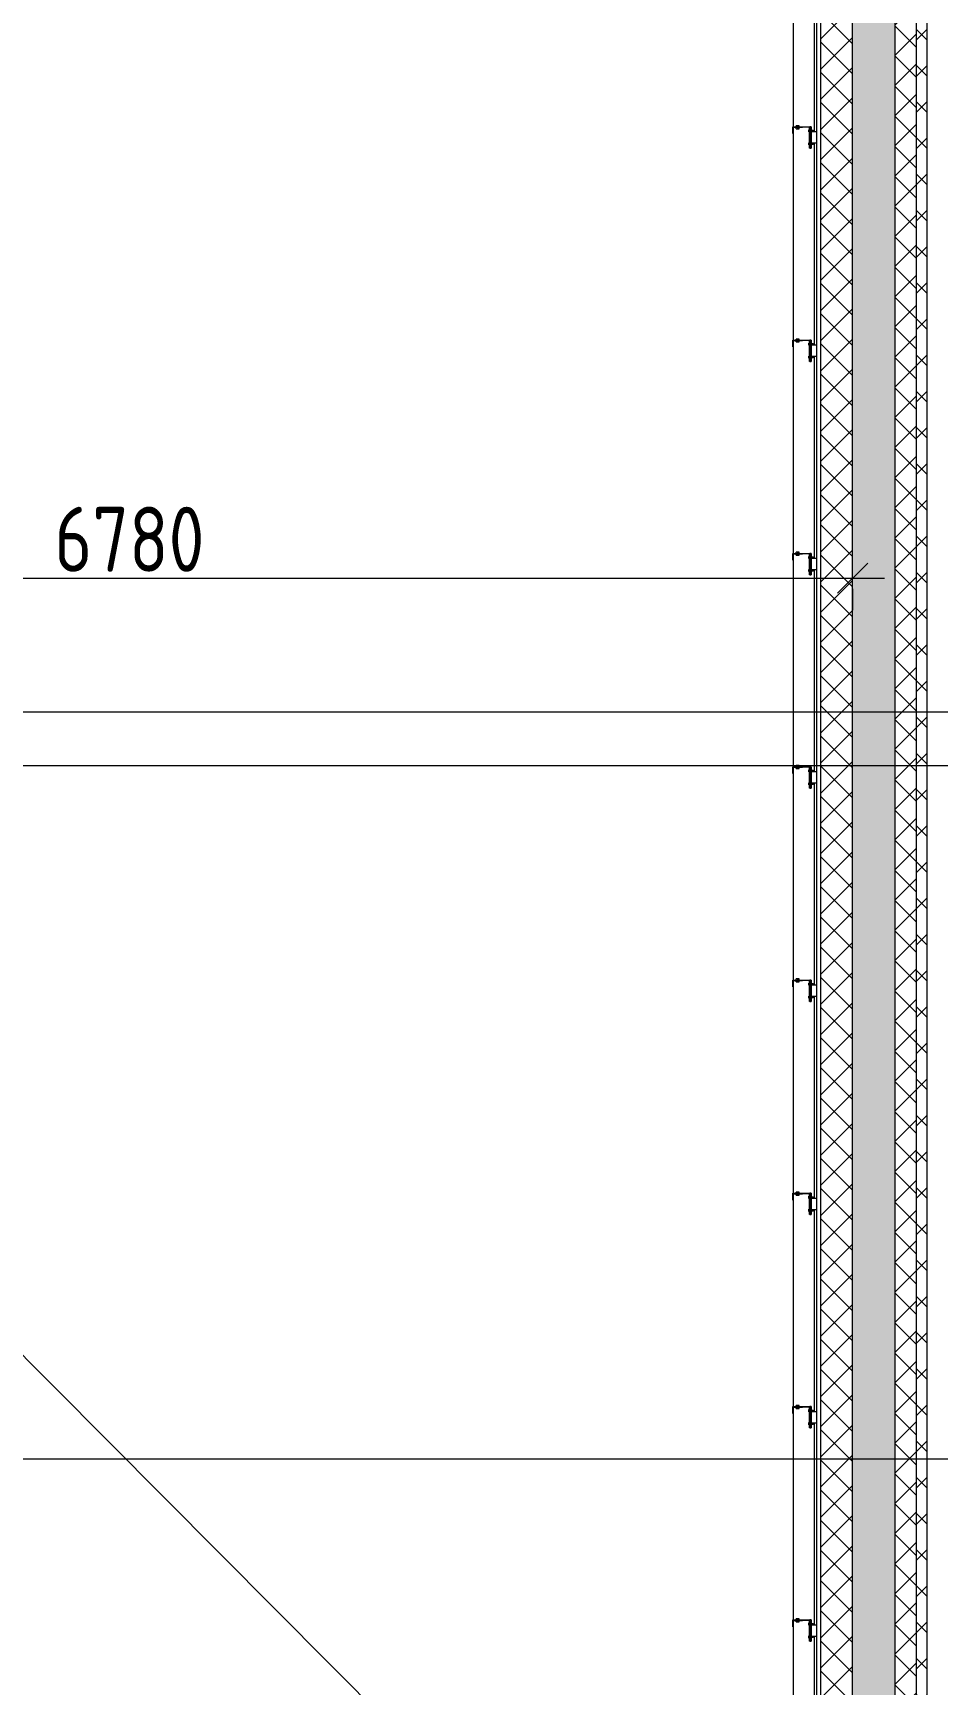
# Model space of a CAD drawing. Header units: millimetres. Extents: x -592259 to 288321, y -552984 to 293768.
# Drawn here: x 172575 to 176817, y -512516 to -504771 of the extents above; entities that cross this region are included whole.
import ezdxf

# ---------------------------------------------------------------- set-up
doc = ezdxf.new("R2010")
doc.units = ezdxf.units.MM
doc.linetypes.add('ADSK_Линия сетки', pattern=[2500, 2000, -250, 0, -250])
doc.layers.get('Defpoints').update_dxf_attribs({"color": 250})
for name, color, linetype, lineweight in [('Крыша', 7, 'Continuous', 5), ('Ограждение', 7, 'Continuous', 5), ('Оси', 250, 'Continuous', 9), ('Размеры', 7, 'Continuous', 9), ('Стены внутренние', 7, 'Continuous', 9), ('Стены наружные', 7, 'Continuous', 9), ('Стены перегородки', 7, 'Continuous', 13), ('Стены штриховка', 250, 'Continuous', 9)]:
    doc.layers.add(name, color=color, linetype=linetype, lineweight=lineweight)
doc.styles.add('GOST Common_2', font='', dxfattribs={"width": 0.8, "height": 350})
doc.styles.add('А3', font='ГОСТ тип А.ttf')
doc.styles.get('GOST Common_2').set_extended_font_data('GOST Common')
doc.dimstyles.new('ADSK_Основной_2_мм_1', dxfattribs={"dimscale": 304.8, "dimtxt": 201.142999, "dimasz": 0.463911, "dimexe": 0.492126, "dimexo": 0.492126, "dimgap": 0.098425, "dimtad": 1, "dimdec": 0, "dimdsep": 46, "dimtxsty": 'GOST Common_2', "dimblk1": 'OBLIQUE', "dimblk2": 'OBLIQUE', "dimsah": 1, "dimcen": 0.09, "dimdle": 0.492126, "dimazin": 0, "dimtfac": 1, "dimtdec": 4, "dimtix": 1, "dimtmove": 0, "dimatfit": 3, "dimfxl": 1, "dimtvp": 1, "dimtolj": 1, "dimtzin": 0, "dimlwd": 9, "dimlwe": 9, "dimarcsym": 2})
pattern_1 = [(45, (23667.23, -543980.64), (-70.71068, 70.71068), []), (135, (23667.23, -543980.64), (-70.71068, -70.71068), [])]

# ---------------------------------------------------------------- blocks, each defined once
blk = doc.blocks.new('Ограждение - Н_800-V10-АР3_Кладочный план кровли _17_930 С2-3')
at = {"layer": 'Ограждение'}
for p, q in [((-2, 85), (-5, 85)), ((-2, 85), (-5, 85)), ((-5, 75), (-5, 85)), ((-5, 85), (-5, 75)), ((-5, 75), (-5, 85)), ((-5, 85), (-5, 75)), ((0, 100), (-2, 100)), ((-2, 100), (-2, 2)), ((0, 0), (0, 100)), ((15, 83), (0, 83)), ((15, 83), (5, 83)), ((15, 82.6), (15, 83)), ((15, 83), (15, 77)), ((15, 82.6), (15, 83)), ((15, 83), (15, 82.6)), ((-78, 32), (-80, 32)), ((-80, 32), (-80, 2)), ((-80, 2), (-35, 2)), ((-80, 2), (-80, 0)), ((-78, 4), (-78, 32)), ((-35, 4), (-78, 4)), ((-64.5, 9), (-57.5, 9)), ((-64.5, 9), (-64.5, 4)), ((-57.5, 9), (-50.5, 9)), ((-57.5, 9), (-57.5, 4)), ((-50.5, 9), (-50.5, 4)), ((-35, 2), (-35, 4)), ((-2, 2), (-35, 2)), ((-5, 75), (-2, 75)), ((-5, 75), (-2, 75)), ((-2, 24), (-5, 24)), ((-2, 24), (-5, 24)), ((-5, 14), (-5, 24)), ((-5, 24), (-5, 14)), ((-5, 14), (-5, 24)), ((-5, 24), (-5, 14)), ((-5, 14), (-2, 14)), ((-5, 14), (-2, 14)), ((0, 77), (15, 77)), ((15, 22), (0, 22)), ((0, 16), (15, 16)), ((5, 77), (15, 77)), ((15, 22), (5, 22)), ((5, 16), (15, 16)), ((15, 77), (15, 77.4)), ((15, 77), (15, 77.4)), ((15, 77.4), (15, 77)), ((15, 21.6), (15, 22)), ((15, 22), (15, 16)), ((15, 21.6), (15, 22)), ((15, 22), (15, 21.6)), ((15, 16), (15, 16.4)), ((15, 16), (15, 16.4)), ((15, 16.4), (15, 16)), ((-80, 0), (0, 0)), ((-64.5, 0), (-64.5, -5)), ((-57.5, -5), (-64.5, -5)), ((-57.5, 0), (-57.5, -5)), ((-50.5, -5), (-57.5, -5)), ((-50.5, 0), (-50.5, -5))]:
    blk.add_line(p, q, dxfattribs=at)
blk = doc.blocks.new('Ограждение - Ограждение-36047490-АР3_Кладочный план кровли _17_930 С2-3')
at = {"extrusion": (0, 0, -1), "zscale": -1, "rotation": 180}
for p in [(-152550, 38769.9), (-152550, 37769.9), (-152550, 36769.9), (-152550, 35769.9), (-152550, 34769.9), (-152550, 33769.9), (-152550, 32769.9), (-152550, 31769.9)]:
    blk.add_blockref('Ограждение - Н_800-V10-АР3_Кладочный план кровли _17_930 С2-3', p, dxfattribs=at)
blk = doc.blocks.new('TN_Удлинитель для кровельного ограждения - Удлинитель для кровельного ограждения ТехноНИКОЛЬ 200 мм-V15-АР3_Кладочный план кровли _17_930 С2-3')
at = {"layer": 'Ограждение'}
for p, q in [((152555, 769.9), (152550, 769.9)), ((152555, 768.6), (152555, 769.9)), ((152555, 769.9), (152555, 759.9)), ((152555, 759.9), (152555, 753.5)), ((152555, 748.5), (152555, 692.5)), ((152580, 745.4), (152555, 745.4)), ((152550, 669.9), (152555, 669.9)), ((152555, 694.4), (152580, 694.4)), ((152555, 687.5), (152555, 679.9)), ((152555, 679.9), (152555, 669.9)), ((152555, 669.9), (152555, 671.3))]:
    blk.add_line(p, q, dxfattribs=at)
blk = doc.blocks.new('_Oblique')
at = {"color": 0, "linetype": 'ByBlock', "lineweight": -2}
blk.add_line((-0.5, -0.5), (0.5, 0.5), dxfattribs=at)
blk = doc.blocks.new('*D6257')
at = {"layer": 'Defpoints', "color": 0, "transparency": 16777216}
for p in [(169547, -512345.5), (176417.2, -513168.7), (176417.2, -513659.6)]:
    blk.add_point(p, dxfattribs=at)
at = {"layer": 'Размеры', "color": 0, "lineweight": 9, "transparency": 16777216}
for p, q in [((169547, -512495.5), (169547, -513809.6)), ((176417.2, -513318.7), (176417.2, -513809.6)), ((169397, -513659.6), (176567.2, -513659.6))]:
    blk.add_line(p, q, dxfattribs=at)
at = {"layer": 'Размеры', "color": 0, "lineweight": 9, "transparency": 16777216, "xscale": 141.4, "yscale": 141.4, "zscale": 141.4, "rotation": 180}
blk.add_blockref('_Oblique', (169547, -513659.6), dxfattribs=at)
at = {"layer": 'Размеры', "color": 0, "lineweight": 9, "transparency": 16777216, "xscale": 141.4, "yscale": 141.4, "zscale": 141.4}
blk.add_blockref('_Oblique', (176417.2, -513659.6), dxfattribs=at)
at = {"layer": 'Размеры', "color": 0, "transparency": 16777216, "insert": (172982.1, -513477.2), "char_height": 304.8, "width": 625.93, "attachment_point": 5, "style": 'А3'}
blk.add_mtext('\\A1;6870', dxfattribs=at)
blk = doc.blocks.new('*D6261')
at = {"layer": 'Defpoints', "color": 0, "transparency": 16777216}
for p in [(169637.2, -506610.6), (176417.2, -507226.9), (176417.2, -507326.9)]:
    blk.add_point(p, dxfattribs=at)
at = {"layer": 'Размеры', "color": 0, "lineweight": 9, "transparency": 16777216}
for p, q in [((169637.2, -506760.6), (169637.2, -507476.9)), ((169487.2, -507326.9), (176567.2, -507326.9)), ((176417.2, -507376.9), (176417.2, -507476.9))]:
    blk.add_line(p, q, dxfattribs=at)
at = {"layer": 'Размеры', "color": 0, "lineweight": 9, "transparency": 16777216, "xscale": 141.4, "yscale": 141.4, "zscale": 141.4, "rotation": 180}
blk.add_blockref('_Oblique', (169637.2, -507326.9), dxfattribs=at)
at = {"layer": 'Размеры', "color": 0, "lineweight": 9, "transparency": 16777216, "xscale": 141.4, "yscale": 141.4, "zscale": 141.4}
blk.add_blockref('_Oblique', (176417.2, -507326.9), dxfattribs=at)
at = {"layer": 'Размеры', "color": 0, "transparency": 16777216, "insert": (173027.2, -507144.5), "char_height": 304.8, "width": 605.475, "attachment_point": 5, "style": 'А3'}
blk.add_mtext('\\A1;6780', dxfattribs=at)

msp = doc.modelspace()

# ---------------------------------------------------------------- hatches: boundary and pattern name
at = {"layer": 'Стены внутренние', "lineweight": 5}
h = msp.add_hatch(dxfattribs=at)
h.set_pattern_fill('FP_13', color=256, style=0, pattern_type=2)
h.set_pattern_definition([(135, (23667.23, -543980.64), (-142.5612, -142.5612), []), (135, (23809.8, -543980.64), (-142.5612, -142.5612), [252.016, -50.403, 3.353, -47.05])])
h.paths.add_polyline_path([(176617.2298, -543955.6404), (176617.2298, -485205.6404), (176417.2298, -485205.6404), (176417.2298, -543955.6404)])
at = {"layer": 'Стены наружные', "lineweight": 5}
h = msp.add_hatch(dxfattribs=at)
h.set_pattern_fill('FP_34', color=256, style=0, pattern_type=2)
h.set_pattern_definition([(135, (23667.23, -543980.64), (-84.85281, -84.85281), []), (225, (23667.23, -543980.64), (84.85281, -84.85281), [])])
h.paths.add_polyline_path([(176767.2298, -544255.6404), (176767.2298, -484905.6404), (176717.2298, -484905.6404), (176717.2298, -544255.6404), (176741.5895, -544255.6404)])
h = msp.add_hatch(dxfattribs=at)
h.set_pattern_fill('FP_33', color=256, style=0, pattern_type=2)
h.set_pattern_definition(pattern_1)
h.paths.add_polyline_path([(176717.2298, -544155.6404), (176717.2298, -485005.6404), (176617.2298, -485005.6404), (176617.2298, -544155.6404)])
h = msp.add_hatch(dxfattribs=at)
h.set_pattern_fill('FP_33', color=256, style=0, pattern_type=2)
h.set_pattern_definition(pattern_1)
h.paths.add_polyline_path([(176267.2298, -543805.6404), (176417.2298, -543805.6404), (176417.2298, -485205.6404), (176267.2298, -485205.6404), (176267.2298, -543785.6404)])

# ---------------------------------------------------------------- linework, layer by layer
at = {"layer": 'Крыша'}
msp.add_line((176139.2298, -514601.95), (169649.0427, -508076.7257), dxfattribs=at)
at = {"layer": 'Ограждение'}
for p, q in [((176139.2298, -504242.7084), (176139.2298, -505210.7597)), ((176239.2298, -505235.2862), (176239.2298, -504286.2084)), ((176139.2298, -505242.7084), (176139.2298, -506210.7597)), ((176239.2298, -506235.2862), (176239.2298, -505286.2084)), ((176139.2298, -506242.7084), (176139.2298, -507210.7597)), ((176239.2298, -507235.2862), (176239.2298, -506286.2084)), ((176139.2298, -507242.7084), (176139.2298, -508210.7597)), ((176239.2298, -508235.2862), (176239.2298, -507286.2084)), ((176139.2298, -508242.7084), (176139.2298, -509210.7597)), ((176239.2298, -509235.2862), (176239.2298, -508286.2084)), ((176139.2298, -509242.7084), (176139.2298, -510210.7597)), ((176239.2298, -510235.2862), (176239.2298, -509286.2084)), ((176139.2298, -510242.7084), (176139.2298, -511210.7597)), ((176239.2298, -511235.2862), (176239.2298, -510286.2084)), ((176139.2298, -511242.7084), (176139.2298, -512210.7597)), ((176239.2298, -512235.2862), (176239.2298, -511286.2084)), ((176139.2298, -512242.7084), (176139.2298, -513210.7597)), ((176239.2298, -513235.2862), (176239.2298, -512286.2084))]:
    msp.add_line(p, q, dxfattribs=at)
at = {"layer": 'Оси', "linetype": 'ADSK_Линия сетки', "ltscale": 100}
for p, q in [((176417.2308, -547719.4803), (176417.2308, -482778.6358)), ((179694.6279, -507955.4895), (122987.2298, -507955.4895)), ((88763.207, -508205.64), (180488.1093, -508205.64)), ((88763.207, -511455.64), (180488.1093, -511455.64))]:
    msp.add_line(p, q, dxfattribs=at)
at = {"layer": 'Стены перегородки'}
for p, q in [((176767.2298, -544305.6404), (176767.2298, -484855.6404)), ((176717.2298, -544255.6404), (176717.2298, -484905.6404)), ((176617.2298, -544155.6404), (176617.2298, -485005.6404)), ((176417.2298, -543955.6404), (176417.2298, -485205.6404)), ((176247.2298, -485375.6404), (176247.2298, -543785.6404))]:
    msp.add_line(p, q, dxfattribs=at)
at = {"layer": 'Стены штриховка'}
msp.add_line((176267.2298, -485355.6404), (176267.2298, -543805.6404), dxfattribs=at)

# ---------------------------------------------------------------- block references
at = {"layer": 'Ограждение'}
for name, p in [('Ограждение - Ограждение-36047490-АР3_Кладочный план кровли _17_930 С2-3', (23667.2298, -543980.641)), ('TN_Удлинитель для кровельного ограждения - Удлинитель для кровельного ограждения ТехноНИКОЛЬ 200 мм-V15-АР3_Кладочный план кровли _17_930 С2-3', (23667.2298, -505980.641)), ('TN_Удлинитель для кровельного ограждения - Удлинитель для кровельного ограждения ТехноНИКОЛЬ 200 мм-V15-АР3_Кладочный план кровли _17_930 С2-3', (23667.2298, -506980.641)), ('TN_Удлинитель для кровельного ограждения - Удлинитель для кровельного ограждения ТехноНИКОЛЬ 200 мм-V15-АР3_Кладочный план кровли _17_930 С2-3', (23667.2298, -507980.641)), ('TN_Удлинитель для кровельного ограждения - Удлинитель для кровельного ограждения ТехноНИКОЛЬ 200 мм-V15-АР3_Кладочный план кровли _17_930 С2-3', (23667.2298, -508980.641)), ('TN_Удлинитель для кровельного ограждения - Удлинитель для кровельного ограждения ТехноНИКОЛЬ 200 мм-V15-АР3_Кладочный план кровли _17_930 С2-3', (23667.2298, -509980.641)), ('TN_Удлинитель для кровельного ограждения - Удлинитель для кровельного ограждения ТехноНИКОЛЬ 200 мм-V15-АР3_Кладочный план кровли _17_930 С2-3', (23667.2298, -510980.641)), ('TN_Удлинитель для кровельного ограждения - Удлинитель для кровельного ограждения ТехноНИКОЛЬ 200 мм-V15-АР3_Кладочный план кровли _17_930 С2-3', (23667.2298, -511980.641)), ('TN_Удлинитель для кровельного ограждения - Удлинитель для кровельного ограждения ТехноНИКОЛЬ 200 мм-V15-АР3_Кладочный план кровли _17_930 С2-3', (23667.2298, -512980.641))]:
    msp.add_blockref(name, p, dxfattribs=at)

# ---------------------------------------------------------------- dimensions: what is measured, and where the dimension line sits
at = {"layer": 'Размеры'}
for base, p1, p2, override, picture, middle in [((176417.2298, -507326.9146), (169637.2079, -506610.6398), (176417.2298, -507226.9297), {"dimtxt": 1, "dimlfac": 1, "dimpost": '<>', "dimtxsty": 'А3', "dimfxl": 6807.974034}, '*D6261', (173027.2189, -507144.5146)), ((176417.2298, -513659.641), (169547.0427, -512345.5211), (176417.2298, -513168.6737), {"dimtxt": 1, "dimlfac": 1, "dimpost": '<>', "dimtxsty": 'А3', "dimfxl": 7108.348952}, '*D6257', (172982.1362, -513477.241))]:
    dim = msp.add_linear_dim(base=base, p1=p1, p2=p2, dimstyle='ADSK_Основной_2_мм_1', override=override, dxfattribs=at)
    dim.commit()
    dim.dimension.update_dxf_attribs({"geometry": picture, "text_midpoint": middle})

doc.saveas('drawing.dxf')
